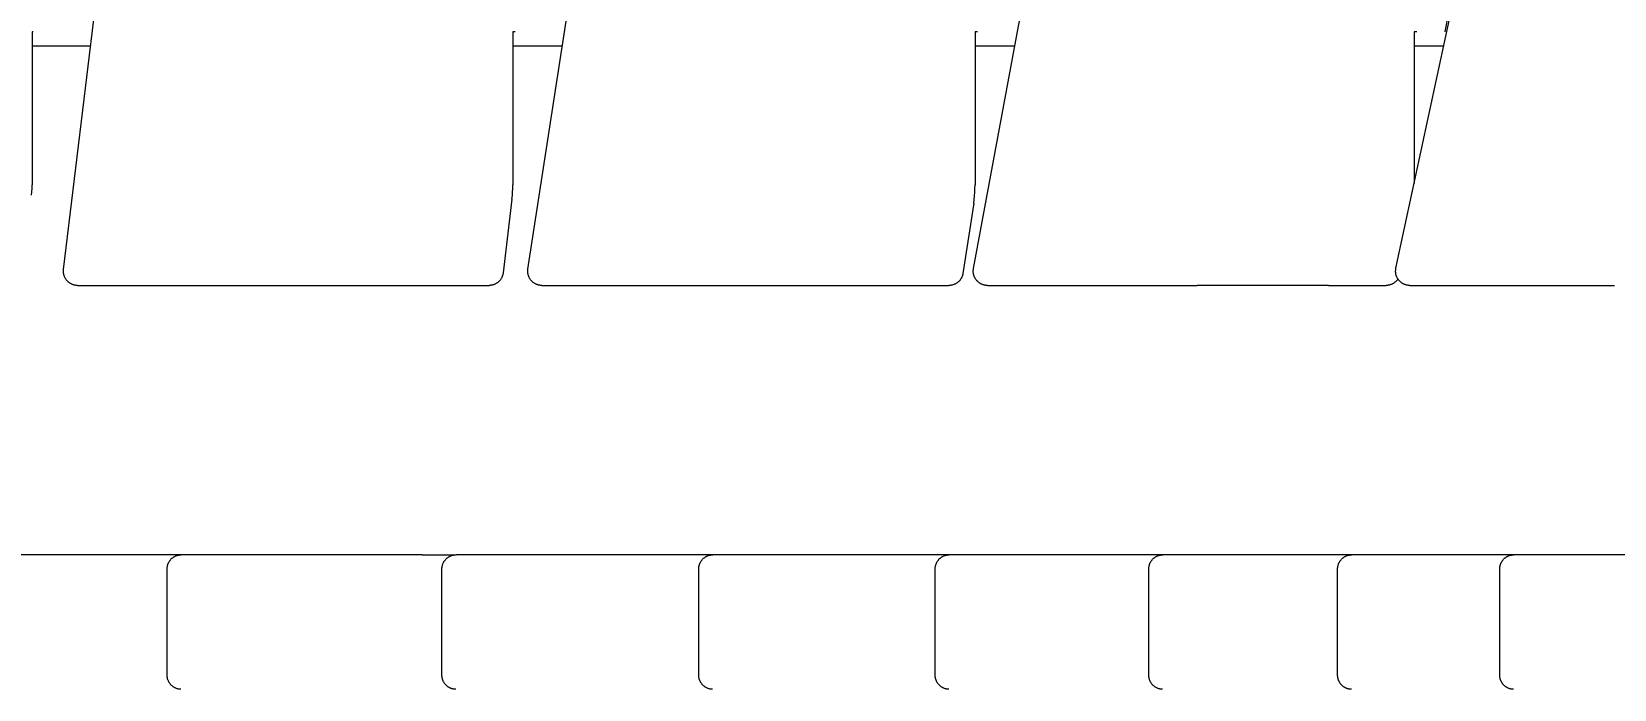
# Model space of a CAD drawing. Header units: millimetres. Extents: x -507 to 4570, y -12 to 3479.
# Drawn here: x 3191.6 to 3638.8, y 2981.8 to 3167.6 of the extents above; entities that cross this region are included whole.
import ezdxf

# ---------------------------------------------------------------- set-up
doc = ezdxf.new("R2010")
doc.units = ezdxf.units.MM
doc.layers.add('ZANO_R', color=7, linetype='Continuous', lineweight=0)
doc.layers.add('ZANO_W', color=1, linetype='Continuous', lineweight=0)
doc.styles.add('Arial', font='arial.ttf')
doc.styles.get("Standard").update_dxf_attribs({"font": 'ARIALUNI.TTF'})
doc.dimstyles.new('pl i ang', dxfattribs={"dimtxt": 50, "dimasz": 50, "dimexe": 1.25, "dimexo": 0.625, "dimgap": 10, "dimtad": 1, "dimtoh": 1, "dimtxsty": 'Standard', "dimcen": 2.5, "dimclrd": 1, "dimclre": 1, "dimclrt": 1, "dimadec": 0, "dimazin": 0, "dimtfac": 1, "dimtmove": 0, "dimatfit": 3, "dimfxl": 1, "dimarcsym": 1})

# ---------------------------------------------------------------- blocks, each defined once
blk = doc.blocks.new('*D456')
at = {"layer": 'ZANO_W', "color": 1, "lineweight": -2}
for p, q in [((2735.29, 3093.87), (2735.29, 3432.59)), ((4342.38, 3384.28), (4342.38, 3432.59)), ((2775.29, 3422.59), (4302.38, 3422.59))]:
    blk.add_line(p, q, dxfattribs=at)
at = {"layer": 'ZANO_W', "color": 1}
for points in [[(2775.29, 3429.25), (2775.29, 3415.92), (2735.29, 3422.59)], [(4302.38, 3415.92), (4302.38, 3429.25), (4342.38, 3422.59)]]:
    blk.add_solid(points, dxfattribs=at)
at = {"layer": 'ZANO_W', "color": 1, "insert": (3538.83, 3453.01), "char_height": 40, "attachment_point": 5, "style": 'Arial'}
blk.add_mtext('1607', dxfattribs=at)

msp = doc.modelspace()

# ---------------------------------------------------------------- linework, layer by layer
at = {"layer": 'ZANO_R'}
for p, q in [((3200.66, 3100.4), (3233.67, 3374.3)), ((3331.87, 3100.52), (3373.98, 3374.43)), ((3457.77, 3100.65), (3508.57, 3374.55)), ((3577.14, 3100.76), (3636.13, 3374.67)), ((3614.28, 3293.34), (3590.96, 3167.59)), ((3192.06, 3167.59), (3191.77, 3167.59)), ((3191.77, 3167.59), (3191.77, 3124.34)), ((3328.26, 3167.59), (3327.61, 3167.59)), ((3327.61, 3167.59), (3327.61, 3124.34)), ((3458.94, 3167.59), (3458.21, 3167.59)), ((3458.21, 3167.59), (3458.21, 3124.34)), ((3583.03, 3167.59), (3582.31, 3167.59)), ((3582.31, 3167.59), (3582.31, 3124.78)), ((3191.77, 3163.59), (3208.28, 3163.59)), ((3327.61, 3163.59), (3341.56, 3163.59)), ((3458.21, 3163.59), (3469.44, 3163.59)), ((3582.31, 3163.59), (3590.67, 3163.59)), ((3191.65, 3121.41), (3191.72, 3122.38)), ((3191.72, 3122.38), (3191.76, 3123.36)), ((3191.76, 3123.36), (3191.77, 3124.34)), ((3327.47, 3121.27), (3327.55, 3122.29)), ((3327.55, 3122.29), (3327.59, 3123.31)), ((3327.59, 3123.31), (3327.61, 3124.34)), ((3458.07, 3121.22), (3458.15, 3122.26)), ((3458.15, 3122.26), (3458.19, 3123.3)), ((3458.19, 3123.3), (3458.21, 3124.34)), ((3327.37, 3120.25), (3324.86, 3099.44)), ((3327.37, 3120.25), (3327.47, 3121.27)), ((3457.83, 3119.14), (3454.78, 3099.31)), ((3457.83, 3119.14), (3457.97, 3120.18)), ((3457.97, 3120.18), (3458.07, 3121.22)), ((3200.64, 3100.12), (3200.65, 3100.26)), ((3200.64, 3099.98), (3200.64, 3100.12)), ((3200.64, 3099.84), (3200.64, 3099.98)), ((3200.64, 3099.71), (3200.64, 3099.84)), ((3200.65, 3099.57), (3200.64, 3099.71)), ((3200.65, 3100.26), (3200.66, 3100.4)), ((3200.66, 3099.43), (3200.65, 3099.57)), ((3200.68, 3099.3), (3200.66, 3099.43)), ((3200.71, 3099.16), (3200.68, 3099.3)), ((3200.74, 3099.02), (3200.71, 3099.16)), ((3324.82, 3099.17), (3324.79, 3099.03)), ((3324.84, 3099.3), (3324.82, 3099.17)), ((3324.86, 3099.44), (3324.84, 3099.3)), ((3331.82, 3099.98), (3331.83, 3100.11)), ((3331.82, 3099.84), (3331.82, 3099.98)), ((3331.83, 3099.7), (3331.82, 3099.84)), ((3331.83, 3100.11), (3331.84, 3100.25)), ((3331.84, 3099.56), (3331.83, 3099.7)), ((3331.84, 3100.25), (3331.85, 3100.39)), ((3331.85, 3099.43), (3331.84, 3099.56)), ((3331.85, 3100.39), (3331.87, 3100.52)), ((3331.87, 3099.29), (3331.85, 3099.43)), ((3331.9, 3099.15), (3331.87, 3099.29)), ((3331.93, 3099.02), (3331.9, 3099.15)), ((3454.76, 3099.17), (3454.73, 3099.04)), ((3454.78, 3099.31), (3454.76, 3099.17)), ((3457.7, 3099.96), (3457.71, 3100.1)), ((3457.7, 3099.83), (3457.7, 3099.96)), ((3457.71, 3099.69), (3457.7, 3099.83)), ((3457.71, 3100.24), (3457.73, 3100.37)), ((3457.71, 3100.1), (3457.71, 3100.24)), ((3457.72, 3099.55), (3457.71, 3099.69)), ((3457.73, 3099.41), (3457.72, 3099.55)), ((3457.73, 3100.37), (3457.75, 3100.51)), ((3457.75, 3099.28), (3457.73, 3099.41)), ((3457.75, 3100.51), (3457.77, 3100.65)), ((3457.78, 3099.14), (3457.75, 3099.28)), ((3457.81, 3099.01), (3457.78, 3099.14)), ((3577.05, 3100.08), (3577.06, 3100.22)), ((3577.05, 3099.94), (3577.05, 3100.08)), ((3577.05, 3099.81), (3577.05, 3099.94)), ((3577.05, 3099.67), (3577.05, 3099.81)), ((3577.06, 3099.53), (3577.05, 3099.67)), ((3577.06, 3100.22), (3577.07, 3100.35)), ((3577.08, 3099.4), (3577.06, 3099.53)), ((3577.07, 3100.35), (3577.09, 3100.49)), ((3577.1, 3099.26), (3577.08, 3099.4)), ((3577.09, 3100.49), (3577.11, 3100.62)), ((3577.13, 3099.13), (3577.1, 3099.26)), ((3577.11, 3100.62), (3577.14, 3100.76)), ((3577.15, 3098.99), (3577.13, 3099.13)), ((3200.77, 3098.89), (3200.74, 3099.02)), ((3200.81, 3098.76), (3200.77, 3098.89)), ((3200.85, 3098.63), (3200.81, 3098.76)), ((3200.9, 3098.5), (3200.85, 3098.63)), ((3200.95, 3098.37), (3200.9, 3098.5)), ((3201, 3098.24), (3200.95, 3098.37)), ((3201.06, 3098.12), (3201, 3098.24)), ((3201.13, 3098), (3201.06, 3098.12)), ((3201.2, 3097.88), (3201.13, 3098)), ((3201.27, 3097.76), (3201.2, 3097.88)), ((3201.34, 3097.64), (3201.27, 3097.76)), ((3201.42, 3097.53), (3201.34, 3097.64)), ((3201.51, 3097.42), (3201.42, 3097.53)), ((3201.6, 3097.32), (3201.51, 3097.42)), ((3201.69, 3097.21), (3201.6, 3097.32)), ((3201.78, 3097.11), (3201.69, 3097.21)), ((3201.88, 3097.02), (3201.78, 3097.11)), ((3201.98, 3096.92), (3201.88, 3097.02)), ((3202.09, 3096.83), (3201.98, 3096.92)), ((3202.2, 3096.75), (3202.09, 3096.83)), ((3202.31, 3096.66), (3202.2, 3096.75)), ((3202.42, 3096.59), (3202.31, 3096.66)), ((3202.54, 3096.51), (3202.42, 3096.59)), ((3202.66, 3096.44), (3202.54, 3096.51)), ((3202.78, 3096.37), (3202.66, 3096.44)), ((3202.9, 3096.31), (3202.78, 3096.37)), ((3203.03, 3096.26), (3202.9, 3096.31)), ((3203.15, 3096.2), (3203.03, 3096.26)), ((3203.28, 3096.15), (3203.15, 3096.2)), ((3203.41, 3096.11), (3203.28, 3096.15)), ((3203.54, 3096.07), (3203.41, 3096.11)), ((3203.68, 3096.03), (3203.54, 3096.07)), ((3203.81, 3096), (3203.68, 3096.03)), ((3203.95, 3095.98), (3203.81, 3096)), ((3204.08, 3095.96), (3203.95, 3095.98)), ((3204.22, 3095.94), (3204.08, 3095.96)), ((3204.36, 3095.93), (3204.22, 3095.94)), ((3204.5, 3095.92), (3204.36, 3095.93)), ((3204.64, 3095.92), (3204.5, 3095.92)), ((3204.64, 3095.92), (3310.32, 3095.92)), ((3310.32, 3095.92), (3320.89, 3095.92)), ((3321.03, 3095.92), (3320.89, 3095.92)), ((3321.16, 3095.93), (3321.03, 3095.92)), ((3321.3, 3095.94), (3321.16, 3095.93)), ((3321.44, 3095.96), (3321.3, 3095.94)), ((3321.58, 3095.98), (3321.44, 3095.96)), ((3321.71, 3096), (3321.58, 3095.98)), ((3321.85, 3096.03), (3321.71, 3096)), ((3321.98, 3096.07), (3321.85, 3096.03)), ((3322.11, 3096.11), (3321.98, 3096.07)), ((3322.24, 3096.15), (3322.11, 3096.11)), ((3322.37, 3096.2), (3322.24, 3096.15)), ((3322.5, 3096.26), (3322.37, 3096.2)), ((3322.63, 3096.31), (3322.5, 3096.26)), ((3322.75, 3096.38), (3322.63, 3096.31)), ((3322.87, 3096.44), (3322.75, 3096.38)), ((3322.99, 3096.51), (3322.87, 3096.44)), ((3323.1, 3096.59), (3322.99, 3096.51)), ((3323.22, 3096.67), (3323.1, 3096.59)), ((3323.33, 3096.75), (3323.22, 3096.67)), ((3323.44, 3096.83), (3323.33, 3096.75)), ((3323.54, 3096.92), (3323.44, 3096.83)), ((3323.64, 3097.02), (3323.54, 3096.92)), ((3323.74, 3097.11), (3323.64, 3097.02)), ((3323.84, 3097.21), (3323.74, 3097.11)), ((3323.93, 3097.32), (3323.84, 3097.21)), ((3324.02, 3097.42), (3323.93, 3097.32)), ((3324.1, 3097.53), (3324.02, 3097.42)), ((3324.18, 3097.65), (3324.1, 3097.53)), ((3324.26, 3097.76), (3324.18, 3097.65)), ((3324.33, 3097.88), (3324.26, 3097.76)), ((3324.4, 3098), (3324.33, 3097.88)), ((3324.46, 3098.12), (3324.4, 3098)), ((3324.52, 3098.25), (3324.46, 3098.12)), ((3324.58, 3098.37), (3324.52, 3098.25)), ((3324.63, 3098.5), (3324.58, 3098.37)), ((3324.68, 3098.63), (3324.63, 3098.5)), ((3324.72, 3098.76), (3324.68, 3098.63)), ((3324.76, 3098.9), (3324.72, 3098.76)), ((3324.79, 3099.03), (3324.76, 3098.9)), ((3331.96, 3098.88), (3331.93, 3099.02)), ((3332, 3098.75), (3331.96, 3098.88)), ((3332.04, 3098.62), (3332, 3098.75)), ((3332.09, 3098.49), (3332.04, 3098.62)), ((3332.14, 3098.36), (3332.09, 3098.49)), ((3332.19, 3098.24), (3332.14, 3098.36)), ((3332.25, 3098.11), (3332.19, 3098.24)), ((3332.32, 3097.99), (3332.25, 3098.11)), ((3332.39, 3097.87), (3332.32, 3097.99)), ((3332.46, 3097.75), (3332.39, 3097.87)), ((3332.54, 3097.64), (3332.46, 3097.75)), ((3332.62, 3097.53), (3332.54, 3097.64)), ((3332.7, 3097.42), (3332.62, 3097.53)), ((3332.79, 3097.31), (3332.7, 3097.42)), ((3332.88, 3097.21), (3332.79, 3097.31)), ((3332.97, 3097.11), (3332.88, 3097.21)), ((3333.07, 3097.01), (3332.97, 3097.11)), ((3333.17, 3096.92), (3333.07, 3097.01)), ((3333.28, 3096.83), (3333.17, 3096.92)), ((3333.39, 3096.74), (3333.28, 3096.83)), ((3333.5, 3096.66), (3333.39, 3096.74)), ((3333.61, 3096.58), (3333.5, 3096.66)), ((3333.73, 3096.51), (3333.61, 3096.58)), ((3333.85, 3096.44), (3333.73, 3096.51)), ((3333.97, 3096.37), (3333.85, 3096.44)), ((3334.09, 3096.31), (3333.97, 3096.37)), ((3334.22, 3096.25), (3334.09, 3096.31)), ((3334.34, 3096.2), (3334.22, 3096.25)), ((3334.47, 3096.15), (3334.34, 3096.2)), ((3334.6, 3096.11), (3334.47, 3096.15)), ((3334.73, 3096.07), (3334.6, 3096.11)), ((3334.87, 3096.03), (3334.73, 3096.07)), ((3335, 3096), (3334.87, 3096.03)), ((3335.14, 3095.98), (3335, 3096)), ((3335.27, 3095.96), (3335.14, 3095.98)), ((3335.41, 3095.94), (3335.27, 3095.96)), ((3335.55, 3095.93), (3335.41, 3095.94)), ((3335.69, 3095.92), (3335.55, 3095.93)), ((3335.82, 3095.92), (3335.69, 3095.92)), ((3335.82, 3095.92), (3437.34, 3095.92)), ((3437.34, 3095.92), (3450.83, 3095.92)), ((3450.97, 3095.92), (3450.83, 3095.92)), ((3451.1, 3095.93), (3450.97, 3095.92)), ((3451.24, 3095.94), (3451.1, 3095.93)), ((3451.38, 3095.96), (3451.24, 3095.94)), ((3451.52, 3095.98), (3451.38, 3095.96)), ((3451.65, 3096), (3451.52, 3095.98)), ((3451.79, 3096.03), (3451.65, 3096)), ((3451.92, 3096.07), (3451.79, 3096.03)), ((3452.05, 3096.11), (3451.92, 3096.07)), ((3452.18, 3096.15), (3452.05, 3096.11)), ((3452.31, 3096.2), (3452.18, 3096.15)), ((3452.44, 3096.26), (3452.31, 3096.2)), ((3452.57, 3096.31), (3452.44, 3096.26)), ((3452.69, 3096.38), (3452.57, 3096.31)), ((3452.81, 3096.44), (3452.69, 3096.38)), ((3452.93, 3096.51), (3452.81, 3096.44)), ((3453.05, 3096.59), (3452.93, 3096.51)), ((3453.16, 3096.67), (3453.05, 3096.59)), ((3453.27, 3096.75), (3453.16, 3096.67)), ((3453.38, 3096.84), (3453.27, 3096.75)), ((3453.48, 3096.93), (3453.38, 3096.84)), ((3453.59, 3097.02), (3453.48, 3096.93)), ((3453.68, 3097.12), (3453.59, 3097.02)), ((3453.78, 3097.22), (3453.68, 3097.12)), ((3453.87, 3097.32), (3453.78, 3097.22)), ((3453.96, 3097.43), (3453.87, 3097.32)), ((3454.04, 3097.54), (3453.96, 3097.43)), ((3454.12, 3097.65), (3454.04, 3097.54)), ((3454.2, 3097.77), (3454.12, 3097.65)), ((3454.27, 3097.88), (3454.2, 3097.77)), ((3454.34, 3098), (3454.27, 3097.88)), ((3454.4, 3098.13), (3454.34, 3098)), ((3454.46, 3098.25), (3454.4, 3098.13)), ((3454.52, 3098.38), (3454.46, 3098.25)), ((3454.57, 3098.51), (3454.52, 3098.38)), ((3454.62, 3098.64), (3454.57, 3098.51)), ((3454.66, 3098.77), (3454.62, 3098.64)), ((3454.7, 3098.9), (3454.66, 3098.77)), ((3454.73, 3099.04), (3454.7, 3098.9)), ((3457.84, 3098.87), (3457.81, 3099.01)), ((3457.88, 3098.74), (3457.84, 3098.87)), ((3457.92, 3098.61), (3457.88, 3098.74)), ((3457.97, 3098.48), (3457.92, 3098.61)), ((3458.02, 3098.35), (3457.97, 3098.48)), ((3458.08, 3098.23), (3458.02, 3098.35)), ((3458.14, 3098.11), (3458.08, 3098.23)), ((3458.2, 3097.98), (3458.14, 3098.11)), ((3458.27, 3097.86), (3458.2, 3097.98)), ((3458.34, 3097.75), (3458.27, 3097.86)), ((3458.42, 3097.63), (3458.34, 3097.75)), ((3458.5, 3097.52), (3458.42, 3097.63)), ((3458.58, 3097.41), (3458.5, 3097.52)), ((3458.67, 3097.31), (3458.58, 3097.41)), ((3458.76, 3097.2), (3458.67, 3097.31)), ((3458.86, 3097.1), (3458.76, 3097.2)), ((3458.96, 3097.01), (3458.86, 3097.1)), ((3459.06, 3096.92), (3458.96, 3097.01)), ((3459.16, 3096.83), (3459.06, 3096.92)), ((3459.27, 3096.74), (3459.16, 3096.83)), ((3459.38, 3096.66), (3459.27, 3096.74)), ((3459.49, 3096.58), (3459.38, 3096.66)), ((3459.61, 3096.51), (3459.49, 3096.58)), ((3459.73, 3096.44), (3459.61, 3096.51)), ((3459.85, 3096.37), (3459.73, 3096.44)), ((3459.97, 3096.31), (3459.85, 3096.37)), ((3460.1, 3096.25), (3459.97, 3096.31)), ((3460.22, 3096.2), (3460.1, 3096.25)), ((3460.35, 3096.15), (3460.22, 3096.2)), ((3460.48, 3096.11), (3460.35, 3096.15)), ((3460.61, 3096.07), (3460.48, 3096.11)), ((3460.75, 3096.03), (3460.61, 3096.07)), ((3460.88, 3096), (3460.75, 3096.03)), ((3461.02, 3095.98), (3460.88, 3096)), ((3461.15, 3095.95), (3461.02, 3095.98)), ((3461.29, 3095.94), (3461.15, 3095.95)), ((3461.43, 3095.93), (3461.29, 3095.94)), ((3461.56, 3095.92), (3461.43, 3095.93)), ((3461.7, 3095.92), (3461.56, 3095.92)), ((3461.7, 3095.92), (3520.99, 3095.92)), ((3558.07, 3095.92), (3520.99, 3095.92)), ((3558.07, 3095.92), (3574.34, 3095.92)), ((3574.48, 3095.92), (3574.34, 3095.92)), ((3574.61, 3095.93), (3574.48, 3095.92)), ((3574.75, 3095.94), (3574.61, 3095.93)), ((3574.89, 3095.95), (3574.75, 3095.94)), ((3575.02, 3095.98), (3574.89, 3095.95)), ((3575.16, 3096), (3575.02, 3095.98)), ((3575.29, 3096.03), (3575.16, 3096)), ((3575.42, 3096.07), (3575.29, 3096.03)), ((3575.55, 3096.11), (3575.42, 3096.07)), ((3575.68, 3096.15), (3575.55, 3096.11)), ((3575.81, 3096.2), (3575.68, 3096.15)), ((3575.94, 3096.25), (3575.81, 3096.2)), ((3576.06, 3096.31), (3575.94, 3096.25)), ((3576.19, 3096.37), (3576.06, 3096.31)), ((3576.31, 3096.43), (3576.19, 3096.37)), ((3576.42, 3096.5), (3576.31, 3096.43)), ((3576.54, 3096.58), (3576.42, 3096.5)), ((3576.65, 3096.65), (3576.54, 3096.58)), ((3576.76, 3096.74), (3576.65, 3096.65)), ((3576.87, 3096.82), (3576.76, 3096.74)), ((3576.98, 3096.91), (3576.87, 3096.82)), ((3577.08, 3097), (3576.98, 3096.91)), ((3577.18, 3097.1), (3577.08, 3097)), ((3577.19, 3098.86), (3577.15, 3098.99)), ((3577.27, 3097.2), (3577.18, 3097.1)), ((3577.23, 3098.73), (3577.19, 3098.86)), ((3577.27, 3098.6), (3577.23, 3098.73)), ((3577.32, 3098.47), (3577.27, 3098.6)), ((3577.36, 3097.3), (3577.27, 3097.2)), ((3577.37, 3098.34), (3577.32, 3098.47)), ((3577.45, 3097.4), (3577.36, 3097.3)), ((3577.43, 3098.22), (3577.37, 3098.34)), ((3577.49, 3098.09), (3577.43, 3098.22)), ((3577.54, 3097.51), (3577.45, 3097.4)), ((3577.55, 3097.97), (3577.49, 3098.09)), ((3577.62, 3097.62), (3577.54, 3097.51)), ((3577.62, 3097.85), (3577.55, 3097.97)), ((3577.69, 3097.74), (3577.62, 3097.85)), ((3577.69, 3097.74), (3577.62, 3097.62)), ((3577.77, 3097.62), (3577.69, 3097.74)), ((3577.85, 3097.51), (3577.77, 3097.62)), ((3577.93, 3097.4), (3577.85, 3097.51)), ((3578.02, 3097.3), (3577.93, 3097.4)), ((3578.11, 3097.2), (3578.02, 3097.3)), ((3578.21, 3097.1), (3578.11, 3097.2)), ((3578.31, 3097), (3578.21, 3097.1)), ((3578.41, 3096.91), (3578.31, 3097)), ((3578.51, 3096.82), (3578.41, 3096.91)), ((3578.62, 3096.74), (3578.51, 3096.82)), ((3578.73, 3096.65), (3578.62, 3096.74)), ((3578.84, 3096.58), (3578.73, 3096.65)), ((3578.96, 3096.5), (3578.84, 3096.58)), ((3579.08, 3096.43), (3578.96, 3096.5)), ((3579.2, 3096.37), (3579.08, 3096.43)), ((3579.32, 3096.31), (3579.2, 3096.37)), ((3579.45, 3096.25), (3579.32, 3096.31)), ((3579.57, 3096.2), (3579.45, 3096.25)), ((3579.7, 3096.15), (3579.57, 3096.2)), ((3579.83, 3096.11), (3579.7, 3096.15)), ((3579.96, 3096.07), (3579.83, 3096.11)), ((3580.1, 3096.03), (3579.96, 3096.07)), ((3580.23, 3096), (3580.1, 3096.03)), ((3580.36, 3095.98), (3580.23, 3096)), ((3580.5, 3095.95), (3580.36, 3095.98)), ((3580.64, 3095.94), (3580.5, 3095.95)), ((3580.77, 3095.93), (3580.64, 3095.94)), ((3580.91, 3095.92), (3580.77, 3095.93)), ((3581.05, 3095.92), (3580.91, 3095.92)), ((3581.05, 3095.92), (3638.85, 3095.92)), ((3219.29, 3019.82), (3151.97, 3019.82)), ((3233.83, 3019.82), (3219.29, 3019.82)), ((3231.01, 3018.56), (3231.1, 3018.65)), ((3231.1, 3018.65), (3231.2, 3018.75)), ((3231.2, 3018.75), (3231.3, 3018.84)), ((3231.3, 3018.84), (3231.41, 3018.93)), ((3231.41, 3018.93), (3231.52, 3019.01)), ((3231.52, 3019.01), (3231.63, 3019.09)), ((3231.63, 3019.09), (3231.74, 3019.17)), ((3231.74, 3019.17), (3231.85, 3019.24)), ((3231.85, 3019.24), (3231.97, 3019.31)), ((3231.97, 3019.31), (3232.09, 3019.38)), ((3232.09, 3019.38), (3232.22, 3019.44)), ((3232.22, 3019.44), (3232.34, 3019.49)), ((3232.34, 3019.49), (3232.47, 3019.55)), ((3232.47, 3019.55), (3232.59, 3019.59)), ((3232.59, 3019.59), (3232.72, 3019.64)), ((3232.72, 3019.64), (3232.85, 3019.68)), ((3232.85, 3019.68), (3232.99, 3019.71)), ((3232.99, 3019.71), (3233.12, 3019.74)), ((3233.12, 3019.74), (3233.25, 3019.77)), ((3233.25, 3019.77), (3233.39, 3019.79)), ((3233.39, 3019.79), (3233.52, 3019.8)), ((3233.52, 3019.8), (3233.66, 3019.82)), ((3233.66, 3019.82), (3233.8, 3019.82)), ((3233.8, 3019.82), (3233.93, 3019.82)), ((3297.82, 3019.82), (3233.93, 3019.82)), ((3301.95, 3019.82), (3297.82, 3019.82)), ((3301.95, 3019.82), (3311.46, 3019.82)), ((3308.66, 3018.56), (3308.75, 3018.65)), ((3308.75, 3018.65), (3308.85, 3018.75)), ((3308.85, 3018.75), (3308.95, 3018.84)), ((3308.95, 3018.84), (3309.06, 3018.93)), ((3309.06, 3018.93), (3309.16, 3019.01)), ((3309.16, 3019.01), (3309.27, 3019.09)), ((3309.27, 3019.09), (3309.39, 3019.17)), ((3309.39, 3019.17), (3309.5, 3019.24)), ((3309.5, 3019.24), (3309.62, 3019.31)), ((3309.62, 3019.31), (3309.74, 3019.38)), ((3309.74, 3019.38), (3309.86, 3019.44)), ((3309.86, 3019.44), (3309.99, 3019.49)), ((3309.99, 3019.49), (3310.11, 3019.55)), ((3310.11, 3019.55), (3310.24, 3019.59)), ((3310.24, 3019.59), (3310.37, 3019.64)), ((3310.37, 3019.64), (3310.5, 3019.68)), ((3310.5, 3019.68), (3310.63, 3019.71)), ((3310.63, 3019.71), (3310.77, 3019.74)), ((3310.77, 3019.74), (3310.9, 3019.77)), ((3310.9, 3019.77), (3311.04, 3019.79)), ((3311.04, 3019.79), (3311.17, 3019.8)), ((3311.17, 3019.8), (3311.31, 3019.82)), ((3311.31, 3019.82), (3311.44, 3019.82)), ((3311.44, 3019.82), (3311.58, 3019.82)), ((3371.42, 3019.82), (3311.58, 3019.82)), ((3384.03, 3019.82), (3371.42, 3019.82)), ((3381.23, 3018.56), (3381.32, 3018.65)), ((3381.32, 3018.65), (3381.42, 3018.75)), ((3381.42, 3018.75), (3381.52, 3018.84)), ((3381.52, 3018.84), (3381.63, 3018.93)), ((3381.63, 3018.93), (3381.74, 3019.01)), ((3381.74, 3019.01), (3381.85, 3019.09)), ((3381.85, 3019.09), (3381.96, 3019.17)), ((3381.96, 3019.17), (3382.07, 3019.24)), ((3382.07, 3019.24), (3382.19, 3019.31)), ((3382.19, 3019.31), (3382.31, 3019.38)), ((3382.31, 3019.38), (3382.43, 3019.44)), ((3382.43, 3019.44), (3382.56, 3019.49)), ((3382.56, 3019.49), (3382.68, 3019.55)), ((3382.68, 3019.55), (3382.81, 3019.59)), ((3382.81, 3019.59), (3382.94, 3019.64)), ((3382.94, 3019.64), (3383.07, 3019.68)), ((3383.07, 3019.68), (3383.21, 3019.71)), ((3383.21, 3019.71), (3383.34, 3019.74)), ((3383.34, 3019.74), (3383.47, 3019.77)), ((3383.47, 3019.77), (3383.61, 3019.79)), ((3383.61, 3019.79), (3383.74, 3019.8)), ((3383.74, 3019.8), (3383.88, 3019.82)), ((3383.88, 3019.82), (3384.02, 3019.82)), ((3384.02, 3019.82), (3384.15, 3019.82)), ((3439.36, 3019.82), (3384.15, 3019.82)), ((3450.82, 3019.82), (3439.36, 3019.82)), ((3448.02, 3018.56), (3448.12, 3018.65)), ((3448.12, 3018.65), (3448.21, 3018.75)), ((3448.21, 3018.75), (3448.32, 3018.84)), ((3448.32, 3018.84), (3448.42, 3018.93)), ((3448.42, 3018.93), (3448.53, 3019.01)), ((3448.53, 3019.01), (3448.64, 3019.09)), ((3448.64, 3019.09), (3448.75, 3019.17)), ((3448.75, 3019.17), (3448.87, 3019.24)), ((3448.87, 3019.24), (3448.98, 3019.31)), ((3448.98, 3019.31), (3449.1, 3019.38)), ((3449.1, 3019.38), (3449.23, 3019.44)), ((3449.23, 3019.44), (3449.35, 3019.49)), ((3449.35, 3019.49), (3449.48, 3019.55)), ((3449.48, 3019.55), (3449.6, 3019.59)), ((3449.6, 3019.59), (3449.73, 3019.64)), ((3449.73, 3019.64), (3449.87, 3019.68)), ((3449.87, 3019.68), (3450, 3019.71)), ((3450, 3019.71), (3450.13, 3019.74)), ((3450.13, 3019.74), (3450.26, 3019.77)), ((3450.26, 3019.77), (3450.4, 3019.79)), ((3450.4, 3019.79), (3450.54, 3019.8)), ((3450.54, 3019.8), (3450.67, 3019.82)), ((3450.67, 3019.82), (3450.81, 3019.82)), ((3450.81, 3019.82), (3450.94, 3019.82)), ((3500.98, 3019.82), (3450.94, 3019.82)), ((3511.19, 3019.82), (3500.98, 3019.82)), ((3508.38, 3018.56), (3508.48, 3018.65)), ((3508.48, 3018.65), (3508.58, 3018.75)), ((3508.58, 3018.75), (3508.68, 3018.84)), ((3508.68, 3018.84), (3508.78, 3018.93)), ((3508.78, 3018.93), (3508.89, 3019.01)), ((3508.89, 3019.01), (3509, 3019.09)), ((3509, 3019.09), (3509.11, 3019.17)), ((3509.11, 3019.17), (3509.23, 3019.24)), ((3509.23, 3019.24), (3509.35, 3019.31)), ((3509.35, 3019.31), (3509.47, 3019.38)), ((3509.47, 3019.38), (3509.59, 3019.44)), ((3509.59, 3019.44), (3509.71, 3019.49)), ((3509.71, 3019.49), (3509.84, 3019.55)), ((3509.84, 3019.55), (3509.97, 3019.59)), ((3509.97, 3019.59), (3510.1, 3019.64)), ((3510.1, 3019.64), (3510.23, 3019.68)), ((3510.23, 3019.68), (3510.36, 3019.71)), ((3510.36, 3019.71), (3510.49, 3019.74)), ((3510.49, 3019.74), (3510.63, 3019.77)), ((3510.63, 3019.77), (3510.76, 3019.79)), ((3510.76, 3019.79), (3510.9, 3019.8)), ((3510.9, 3019.8), (3511.03, 3019.82)), ((3511.03, 3019.82), (3511.17, 3019.82)), ((3511.17, 3019.82), (3511.31, 3019.82)), ((3555.68, 3019.82), (3511.31, 3019.82)), ((3564.55, 3019.82), (3555.68, 3019.82)), ((3561.73, 3018.56), (3561.83, 3018.65)), ((3561.83, 3018.65), (3561.93, 3018.75)), ((3561.93, 3018.75), (3562.03, 3018.84)), ((3562.03, 3018.84), (3562.13, 3018.93)), ((3562.13, 3018.93), (3562.24, 3019.01)), ((3562.24, 3019.01), (3562.35, 3019.09)), ((3562.35, 3019.09), (3562.46, 3019.17)), ((3562.46, 3019.17), (3562.58, 3019.24)), ((3562.58, 3019.24), (3562.7, 3019.31)), ((3562.7, 3019.31), (3562.82, 3019.38)), ((3562.82, 3019.38), (3562.94, 3019.44)), ((3562.94, 3019.44), (3563.06, 3019.49)), ((3563.06, 3019.49), (3563.19, 3019.55)), ((3563.19, 3019.55), (3563.32, 3019.59)), ((3563.32, 3019.59), (3563.45, 3019.64)), ((3563.45, 3019.64), (3563.58, 3019.68)), ((3563.58, 3019.68), (3563.71, 3019.71)), ((3563.71, 3019.71), (3563.84, 3019.74)), ((3563.84, 3019.74), (3563.98, 3019.77)), ((3563.98, 3019.77), (3564.11, 3019.79)), ((3564.11, 3019.79), (3564.25, 3019.8)), ((3564.25, 3019.8), (3564.38, 3019.82)), ((3564.38, 3019.82), (3564.52, 3019.82)), ((3564.52, 3019.82), (3564.66, 3019.82)), ((3602.94, 3019.82), (3564.66, 3019.82)), ((3610.37, 3019.82), (3602.94, 3019.82)), ((3607.55, 3018.56), (3607.64, 3018.65)), ((3607.64, 3018.65), (3607.74, 3018.75)), ((3607.74, 3018.75), (3607.84, 3018.84)), ((3607.84, 3018.84), (3607.95, 3018.93)), ((3607.95, 3018.93), (3608.05, 3019.01)), ((3608.05, 3019.01), (3608.16, 3019.09)), ((3608.16, 3019.09), (3608.28, 3019.17)), ((3608.28, 3019.17), (3608.39, 3019.24)), ((3608.39, 3019.24), (3608.51, 3019.31)), ((3608.51, 3019.31), (3608.63, 3019.38)), ((3608.63, 3019.38), (3608.75, 3019.44)), ((3608.75, 3019.44), (3608.88, 3019.49)), ((3608.88, 3019.49), (3609, 3019.55)), ((3609, 3019.55), (3609.13, 3019.59)), ((3609.13, 3019.59), (3609.26, 3019.64)), ((3609.26, 3019.64), (3609.39, 3019.68)), ((3609.39, 3019.68), (3609.52, 3019.71)), ((3609.52, 3019.71), (3609.66, 3019.74)), ((3609.66, 3019.74), (3609.79, 3019.77)), ((3609.79, 3019.77), (3609.93, 3019.79)), ((3609.93, 3019.79), (3610.06, 3019.8)), ((3610.06, 3019.8), (3610.2, 3019.82)), ((3610.2, 3019.82), (3610.33, 3019.82)), ((3610.33, 3019.82), (3610.47, 3019.82)), ((3642.3, 3019.82), (3610.47, 3019.82)), ((3229.93, 3015.82), (3229.94, 3015.96)), ((3229.93, 2985.82), (3229.93, 3015.82)), ((3229.94, 3016.1), (3229.95, 3016.23)), ((3229.94, 3015.96), (3229.94, 3016.1)), ((3229.95, 3016.23), (3229.97, 3016.37)), ((3229.97, 3016.37), (3229.99, 3016.5)), ((3229.99, 3016.5), (3230.02, 3016.64)), ((3230.02, 3016.64), (3230.05, 3016.77)), ((3230.05, 3016.77), (3230.08, 3016.9)), ((3230.08, 3016.9), (3230.12, 3017.03)), ((3230.12, 3017.03), (3230.16, 3017.16)), ((3230.16, 3017.16), (3230.21, 3017.29)), ((3230.21, 3017.29), (3230.26, 3017.42)), ((3230.26, 3017.42), (3230.32, 3017.54)), ((3230.32, 3017.54), (3230.38, 3017.67)), ((3230.38, 3017.67), (3230.45, 3017.79)), ((3230.45, 3017.79), (3230.52, 3017.9)), ((3230.52, 3017.9), (3230.59, 3018.02)), ((3230.59, 3018.02), (3230.67, 3018.13)), ((3230.67, 3018.13), (3230.75, 3018.24)), ((3230.75, 3018.24), (3230.83, 3018.35)), ((3230.83, 3018.35), (3230.92, 3018.45)), ((3230.92, 3018.45), (3231.01, 3018.56)), ((3307.58, 3015.96), (3307.59, 3016.1)), ((3307.58, 3015.82), (3307.58, 3015.96)), ((3307.58, 2985.82), (3307.58, 3015.82)), ((3307.59, 3016.1), (3307.6, 3016.23)), ((3307.6, 3016.23), (3307.62, 3016.37)), ((3307.62, 3016.37), (3307.64, 3016.5)), ((3307.64, 3016.5), (3307.66, 3016.64)), ((3307.66, 3016.64), (3307.69, 3016.77)), ((3307.69, 3016.77), (3307.73, 3016.9)), ((3307.73, 3016.9), (3307.77, 3017.03)), ((3307.77, 3017.03), (3307.81, 3017.16)), ((3307.81, 3017.16), (3307.86, 3017.29)), ((3307.86, 3017.29), (3307.91, 3017.42)), ((3307.91, 3017.42), (3307.97, 3017.54)), ((3307.97, 3017.54), (3308.03, 3017.67)), ((3308.03, 3017.67), (3308.09, 3017.79)), ((3308.09, 3017.79), (3308.16, 3017.9)), ((3308.16, 3017.9), (3308.24, 3018.02)), ((3308.24, 3018.02), (3308.31, 3018.13)), ((3308.31, 3018.13), (3308.39, 3018.24)), ((3308.39, 3018.24), (3308.48, 3018.35)), ((3308.48, 3018.35), (3308.57, 3018.45)), ((3308.57, 3018.45), (3308.66, 3018.56)), ((3380.15, 3015.96), (3380.16, 3016.1)), ((3380.15, 3015.82), (3380.15, 3015.96)), ((3380.15, 2985.82), (3380.15, 3015.82)), ((3380.16, 3016.1), (3380.17, 3016.23)), ((3380.17, 3016.23), (3380.19, 3016.37)), ((3380.19, 3016.37), (3380.21, 3016.5)), ((3380.21, 3016.5), (3380.24, 3016.64)), ((3380.24, 3016.64), (3380.27, 3016.77)), ((3380.27, 3016.77), (3380.3, 3016.9)), ((3380.3, 3016.9), (3380.34, 3017.03)), ((3380.34, 3017.03), (3380.38, 3017.16)), ((3380.38, 3017.16), (3380.43, 3017.29)), ((3380.43, 3017.29), (3380.48, 3017.42)), ((3380.48, 3017.42), (3380.54, 3017.54)), ((3380.54, 3017.54), (3380.6, 3017.67)), ((3380.6, 3017.67), (3380.67, 3017.79)), ((3380.67, 3017.79), (3380.73, 3017.9)), ((3380.73, 3017.9), (3380.81, 3018.02)), ((3380.81, 3018.02), (3380.88, 3018.13)), ((3380.88, 3018.13), (3380.96, 3018.24)), ((3380.96, 3018.24), (3381.05, 3018.35)), ((3381.05, 3018.35), (3381.14, 3018.45)), ((3381.14, 3018.45), (3381.23, 3018.56)), ((3446.94, 3015.82), (3446.95, 3015.96)), ((3446.94, 2985.82), (3446.94, 3015.82)), ((3446.95, 3016.1), (3446.97, 3016.23)), ((3446.95, 3015.96), (3446.95, 3016.1)), ((3446.97, 3016.23), (3446.98, 3016.37)), ((3446.98, 3016.37), (3447, 3016.5)), ((3447, 3016.5), (3447.03, 3016.64)), ((3447.03, 3016.64), (3447.06, 3016.77)), ((3447.06, 3016.77), (3447.09, 3016.9)), ((3447.09, 3016.9), (3447.13, 3017.03)), ((3447.13, 3017.03), (3447.18, 3017.16)), ((3447.18, 3017.16), (3447.22, 3017.29)), ((3447.22, 3017.29), (3447.28, 3017.42)), ((3447.28, 3017.42), (3447.33, 3017.54)), ((3447.33, 3017.54), (3447.39, 3017.67)), ((3447.39, 3017.67), (3447.46, 3017.79)), ((3447.46, 3017.79), (3447.53, 3017.9)), ((3447.53, 3017.9), (3447.6, 3018.02)), ((3447.6, 3018.02), (3447.68, 3018.13)), ((3447.68, 3018.13), (3447.76, 3018.24)), ((3447.76, 3018.24), (3447.84, 3018.35)), ((3447.84, 3018.35), (3447.93, 3018.45)), ((3447.93, 3018.45), (3448.02, 3018.56)), ((3507.31, 3015.96), (3507.32, 3016.1)), ((3507.31, 3015.82), (3507.31, 3015.96)), ((3507.31, 2985.82), (3507.31, 3015.82)), ((3507.32, 3016.1), (3507.33, 3016.23)), ((3507.33, 3016.23), (3507.35, 3016.37)), ((3507.35, 3016.37), (3507.37, 3016.5)), ((3507.37, 3016.5), (3507.39, 3016.64)), ((3507.39, 3016.64), (3507.42, 3016.77)), ((3507.42, 3016.77), (3507.46, 3016.9)), ((3507.46, 3016.9), (3507.5, 3017.03)), ((3507.5, 3017.03), (3507.54, 3017.16)), ((3507.54, 3017.16), (3507.59, 3017.29)), ((3507.59, 3017.29), (3507.64, 3017.42)), ((3507.64, 3017.42), (3507.7, 3017.54)), ((3507.7, 3017.54), (3507.76, 3017.67)), ((3507.76, 3017.67), (3507.82, 3017.79)), ((3507.82, 3017.79), (3507.89, 3017.9)), ((3507.89, 3017.9), (3507.96, 3018.02)), ((3507.96, 3018.02), (3508.04, 3018.13)), ((3508.04, 3018.13), (3508.12, 3018.24)), ((3508.12, 3018.24), (3508.21, 3018.35)), ((3508.21, 3018.35), (3508.29, 3018.45)), ((3508.29, 3018.45), (3508.38, 3018.56)), ((3560.66, 3015.96), (3560.67, 3016.1)), ((3560.66, 3015.82), (3560.66, 3015.96)), ((3560.66, 2985.82), (3560.66, 3015.82)), ((3560.67, 3016.1), (3560.68, 3016.23)), ((3560.68, 3016.23), (3560.69, 3016.37)), ((3560.69, 3016.37), (3560.71, 3016.5)), ((3560.71, 3016.5), (3560.74, 3016.64)), ((3560.74, 3016.64), (3560.77, 3016.77)), ((3560.77, 3016.77), (3560.8, 3016.9)), ((3560.8, 3016.9), (3560.84, 3017.03)), ((3560.84, 3017.03), (3560.89, 3017.16)), ((3560.89, 3017.16), (3560.93, 3017.29)), ((3560.93, 3017.29), (3560.99, 3017.42)), ((3560.99, 3017.42), (3561.04, 3017.54)), ((3561.04, 3017.54), (3561.1, 3017.67)), ((3561.1, 3017.67), (3561.17, 3017.79)), ((3561.17, 3017.79), (3561.24, 3017.9)), ((3561.24, 3017.9), (3561.31, 3018.02)), ((3561.31, 3018.02), (3561.39, 3018.13)), ((3561.39, 3018.13), (3561.47, 3018.24)), ((3561.47, 3018.24), (3561.55, 3018.35)), ((3561.55, 3018.35), (3561.64, 3018.45)), ((3561.64, 3018.45), (3561.73, 3018.56)), ((3606.47, 3015.96), (3606.48, 3016.1)), ((3606.47, 3015.82), (3606.47, 3015.96)), ((3606.47, 2985.82), (3606.47, 3015.82)), ((3606.48, 3016.1), (3606.49, 3016.23)), ((3606.49, 3016.23), (3606.51, 3016.37)), ((3606.51, 3016.37), (3606.53, 3016.5)), ((3606.53, 3016.5), (3606.55, 3016.64)), ((3606.55, 3016.64), (3606.58, 3016.77)), ((3606.58, 3016.77), (3606.62, 3016.9)), ((3606.62, 3016.9), (3606.66, 3017.03)), ((3606.66, 3017.03), (3606.7, 3017.16)), ((3606.7, 3017.16), (3606.75, 3017.29)), ((3606.75, 3017.29), (3606.8, 3017.42)), ((3606.8, 3017.42), (3606.86, 3017.54)), ((3606.86, 3017.54), (3606.92, 3017.67)), ((3606.92, 3017.67), (3606.98, 3017.79)), ((3606.98, 3017.79), (3607.05, 3017.9)), ((3607.05, 3017.9), (3607.13, 3018.02)), ((3607.13, 3018.02), (3607.2, 3018.13)), ((3607.2, 3018.13), (3607.28, 3018.24)), ((3607.28, 3018.24), (3607.37, 3018.35)), ((3607.37, 3018.35), (3607.46, 3018.45)), ((3607.46, 3018.45), (3607.55, 3018.56)), ((3229.94, 2985.69), (3229.93, 2985.82)), ((3229.94, 2985.55), (3229.94, 2985.69)), ((3229.95, 2985.41), (3229.94, 2985.55)), ((3229.97, 2985.28), (3229.95, 2985.41)), ((3229.99, 2985.14), (3229.97, 2985.28)), ((3230.02, 2985.01), (3229.99, 2985.14)), ((3230.05, 2984.88), (3230.02, 2985.01)), ((3230.08, 2984.74), (3230.05, 2984.88)), ((3230.12, 2984.61), (3230.08, 2984.74)), ((3230.17, 2984.48), (3230.12, 2984.61)), ((3230.21, 2984.35), (3230.17, 2984.48)), ((3230.27, 2984.23), (3230.21, 2984.35)), ((3230.32, 2984.1), (3230.27, 2984.23)), ((3230.38, 2983.98), (3230.32, 2984.1)), ((3230.45, 2983.86), (3230.38, 2983.98)), ((3230.52, 2983.74), (3230.45, 2983.86)), ((3230.59, 2983.63), (3230.52, 2983.74)), ((3230.67, 2983.51), (3230.59, 2983.63)), ((3230.75, 2983.4), (3230.67, 2983.51)), ((3230.84, 2983.29), (3230.75, 2983.4)), ((3230.92, 2983.19), (3230.84, 2983.29)), ((3231.02, 2983.09), (3230.92, 2983.19)), ((3231.11, 2982.99), (3231.02, 2983.09)), ((3231.21, 2982.89), (3231.11, 2982.99)), ((3231.31, 2982.8), (3231.21, 2982.89)), ((3307.58, 2985.69), (3307.58, 2985.82)), ((3307.59, 2985.55), (3307.58, 2985.69)), ((3307.6, 2985.41), (3307.59, 2985.55)), ((3307.62, 2985.28), (3307.6, 2985.41)), ((3307.64, 2985.14), (3307.62, 2985.28)), ((3307.66, 2985.01), (3307.64, 2985.14)), ((3307.69, 2984.88), (3307.66, 2985.01)), ((3307.73, 2984.74), (3307.69, 2984.88)), ((3307.77, 2984.61), (3307.73, 2984.74)), ((3307.81, 2984.48), (3307.77, 2984.61)), ((3307.86, 2984.35), (3307.81, 2984.48)), ((3307.91, 2984.23), (3307.86, 2984.35)), ((3307.97, 2984.1), (3307.91, 2984.23)), ((3308.03, 2983.98), (3307.97, 2984.1)), ((3308.1, 2983.86), (3308.03, 2983.98)), ((3308.17, 2983.74), (3308.1, 2983.86)), ((3308.24, 2983.63), (3308.17, 2983.74)), ((3308.32, 2983.51), (3308.24, 2983.63)), ((3308.4, 2983.4), (3308.32, 2983.51)), ((3308.48, 2983.29), (3308.4, 2983.4)), ((3308.57, 2983.19), (3308.48, 2983.29)), ((3308.66, 2983.09), (3308.57, 2983.19)), ((3308.76, 2982.99), (3308.66, 2983.09)), ((3308.86, 2982.89), (3308.76, 2982.99)), ((3308.96, 2982.8), (3308.86, 2982.89)), ((3380.15, 2985.69), (3380.15, 2985.82)), ((3380.16, 2985.55), (3380.15, 2985.69)), ((3380.17, 2985.41), (3380.16, 2985.55)), ((3380.19, 2985.28), (3380.17, 2985.41)), ((3380.21, 2985.14), (3380.19, 2985.28)), ((3380.24, 2985.01), (3380.21, 2985.14)), ((3380.27, 2984.88), (3380.24, 2985.01)), ((3380.3, 2984.74), (3380.27, 2984.88)), ((3380.34, 2984.61), (3380.3, 2984.74)), ((3380.38, 2984.48), (3380.34, 2984.61)), ((3380.43, 2984.35), (3380.38, 2984.48)), ((3380.49, 2984.23), (3380.43, 2984.35)), ((3380.54, 2984.1), (3380.49, 2984.23)), ((3380.6, 2983.98), (3380.54, 2984.1)), ((3380.67, 2983.86), (3380.6, 2983.98)), ((3380.74, 2983.74), (3380.67, 2983.86)), ((3380.81, 2983.63), (3380.74, 2983.74)), ((3380.89, 2983.51), (3380.81, 2983.63)), ((3380.97, 2983.4), (3380.89, 2983.51)), ((3381.05, 2983.29), (3380.97, 2983.4)), ((3381.14, 2983.19), (3381.05, 2983.29)), ((3381.23, 2983.09), (3381.14, 2983.19)), ((3381.33, 2982.99), (3381.23, 2983.09)), ((3381.43, 2982.89), (3381.33, 2982.99)), ((3381.53, 2982.8), (3381.43, 2982.89)), ((3446.95, 2985.69), (3446.94, 2985.82)), ((3446.95, 2985.55), (3446.95, 2985.69)), ((3446.97, 2985.41), (3446.95, 2985.55)), ((3446.98, 2985.28), (3446.97, 2985.41)), ((3447, 2985.14), (3446.98, 2985.28)), ((3447.03, 2985.01), (3447, 2985.14)), ((3447.06, 2984.88), (3447.03, 2985.01)), ((3447.09, 2984.74), (3447.06, 2984.88)), ((3447.13, 2984.61), (3447.09, 2984.74)), ((3447.18, 2984.48), (3447.13, 2984.61)), ((3447.23, 2984.35), (3447.18, 2984.48)), ((3447.28, 2984.23), (3447.23, 2984.35)), ((3447.33, 2984.1), (3447.28, 2984.23)), ((3447.4, 2983.98), (3447.33, 2984.1)), ((3447.46, 2983.86), (3447.4, 2983.98)), ((3447.53, 2983.74), (3447.46, 2983.86)), ((3447.6, 2983.63), (3447.53, 2983.74)), ((3447.68, 2983.51), (3447.6, 2983.63)), ((3447.76, 2983.4), (3447.68, 2983.51)), ((3447.85, 2983.29), (3447.76, 2983.4)), ((3447.94, 2983.19), (3447.85, 2983.29)), ((3448.03, 2983.09), (3447.94, 2983.19)), ((3448.12, 2982.99), (3448.03, 2983.09)), ((3448.22, 2982.89), (3448.12, 2982.99)), ((3448.32, 2982.8), (3448.22, 2982.89)), ((3507.31, 2985.69), (3507.31, 2985.82)), ((3507.32, 2985.55), (3507.31, 2985.69)), ((3507.33, 2985.41), (3507.32, 2985.55)), ((3507.35, 2985.28), (3507.33, 2985.41)), ((3507.37, 2985.14), (3507.35, 2985.28)), ((3507.39, 2985.01), (3507.37, 2985.14)), ((3507.42, 2984.88), (3507.39, 2985.01)), ((3507.46, 2984.74), (3507.42, 2984.88)), ((3507.5, 2984.61), (3507.46, 2984.74)), ((3507.54, 2984.48), (3507.5, 2984.61)), ((3507.59, 2984.35), (3507.54, 2984.48)), ((3507.64, 2984.23), (3507.59, 2984.35)), ((3507.7, 2984.1), (3507.64, 2984.23)), ((3507.76, 2983.98), (3507.7, 2984.1)), ((3507.82, 2983.86), (3507.76, 2983.98)), ((3507.89, 2983.74), (3507.82, 2983.86)), ((3507.97, 2983.63), (3507.89, 2983.74)), ((3508.04, 2983.51), (3507.97, 2983.63)), ((3508.13, 2983.4), (3508.04, 2983.51)), ((3508.21, 2983.29), (3508.13, 2983.4)), ((3508.3, 2983.19), (3508.21, 2983.29)), ((3508.39, 2983.09), (3508.3, 2983.19)), ((3508.49, 2982.99), (3508.39, 2983.09)), ((3508.58, 2982.89), (3508.49, 2982.99)), ((3508.69, 2982.8), (3508.58, 2982.89)), ((3560.66, 2985.69), (3560.66, 2985.82)), ((3560.67, 2985.55), (3560.66, 2985.69)), ((3560.68, 2985.41), (3560.67, 2985.55)), ((3560.69, 2985.28), (3560.68, 2985.41)), ((3560.71, 2985.14), (3560.69, 2985.28)), ((3560.74, 2985.01), (3560.71, 2985.14)), ((3560.77, 2984.88), (3560.74, 2985.01)), ((3560.81, 2984.74), (3560.77, 2984.88)), ((3560.84, 2984.61), (3560.81, 2984.74)), ((3560.89, 2984.48), (3560.84, 2984.61)), ((3560.94, 2984.35), (3560.89, 2984.48)), ((3560.99, 2984.23), (3560.94, 2984.35)), ((3561.05, 2984.1), (3560.99, 2984.23)), ((3561.11, 2983.98), (3561.05, 2984.1)), ((3561.17, 2983.86), (3561.11, 2983.98)), ((3561.24, 2983.74), (3561.17, 2983.86)), ((3561.32, 2983.63), (3561.24, 2983.74)), ((3561.39, 2983.51), (3561.32, 2983.63)), ((3561.47, 2983.4), (3561.39, 2983.51)), ((3561.56, 2983.29), (3561.47, 2983.4)), ((3561.65, 2983.19), (3561.56, 2983.29)), ((3561.74, 2983.09), (3561.65, 2983.19)), ((3561.83, 2982.99), (3561.74, 2983.09)), ((3561.93, 2982.89), (3561.83, 2982.99)), ((3562.03, 2982.8), (3561.93, 2982.89)), ((3606.47, 2985.69), (3606.47, 2985.82)), ((3606.48, 2985.55), (3606.47, 2985.69)), ((3606.49, 2985.41), (3606.48, 2985.55)), ((3606.51, 2985.28), (3606.49, 2985.41)), ((3606.53, 2985.14), (3606.51, 2985.28)), ((3606.55, 2985.01), (3606.53, 2985.14)), ((3606.58, 2984.88), (3606.55, 2985.01)), ((3606.62, 2984.74), (3606.58, 2984.88)), ((3606.66, 2984.61), (3606.62, 2984.74)), ((3606.7, 2984.48), (3606.66, 2984.61)), ((3606.75, 2984.35), (3606.7, 2984.48)), ((3606.8, 2984.23), (3606.75, 2984.35)), ((3606.86, 2984.1), (3606.8, 2984.23)), ((3606.92, 2983.98), (3606.86, 2984.1)), ((3606.99, 2983.86), (3606.92, 2983.98)), ((3607.06, 2983.74), (3606.99, 2983.86)), ((3607.13, 2983.63), (3607.06, 2983.74)), ((3607.21, 2983.51), (3607.13, 2983.63)), ((3607.29, 2983.4), (3607.21, 2983.51)), ((3607.37, 2983.29), (3607.29, 2983.4)), ((3607.46, 2983.19), (3607.37, 2983.29)), ((3607.55, 2983.09), (3607.46, 2983.19)), ((3607.65, 2982.99), (3607.55, 2983.09)), ((3607.75, 2982.89), (3607.65, 2982.99)), ((3607.85, 2982.8), (3607.75, 2982.89)), ((3231.42, 2982.72), (3231.31, 2982.8)), ((3231.52, 2982.63), (3231.42, 2982.72)), ((3231.64, 2982.55), (3231.52, 2982.63)), ((3231.75, 2982.47), (3231.64, 2982.55)), ((3231.87, 2982.4), (3231.75, 2982.47)), ((3231.98, 2982.33), (3231.87, 2982.4)), ((3232.1, 2982.27), (3231.98, 2982.33)), ((3232.23, 2982.21), (3232.1, 2982.27)), ((3232.35, 2982.15), (3232.23, 2982.21)), ((3232.48, 2982.1), (3232.35, 2982.15)), ((3232.61, 2982.05), (3232.48, 2982.1)), ((3232.74, 2982.01), (3232.61, 2982.05)), ((3232.87, 2981.97), (3232.74, 2982.01)), ((3233, 2981.93), (3232.87, 2981.97)), ((3233.14, 2981.91), (3233, 2981.93)), ((3233.27, 2981.88), (3233.14, 2981.91)), ((3233.41, 2981.86), (3233.27, 2981.88)), ((3233.54, 2981.84), (3233.41, 2981.86)), ((3233.68, 2981.83), (3233.54, 2981.84)), ((3233.81, 2981.83), (3233.68, 2981.83)), ((3309.06, 2982.72), (3308.96, 2982.8)), ((3309.17, 2982.63), (3309.06, 2982.72)), ((3309.28, 2982.55), (3309.17, 2982.63)), ((3309.4, 2982.47), (3309.28, 2982.55)), ((3309.51, 2982.4), (3309.4, 2982.47)), ((3309.63, 2982.33), (3309.51, 2982.4)), ((3309.75, 2982.27), (3309.63, 2982.33)), ((3309.87, 2982.21), (3309.75, 2982.27)), ((3310, 2982.15), (3309.87, 2982.21)), ((3310.13, 2982.1), (3310, 2982.15)), ((3310.25, 2982.05), (3310.13, 2982.1)), ((3310.38, 2982.01), (3310.25, 2982.05)), ((3310.52, 2981.97), (3310.38, 2982.01)), ((3310.65, 2981.93), (3310.52, 2981.97)), ((3310.78, 2981.91), (3310.65, 2981.93)), ((3310.92, 2981.88), (3310.78, 2981.91)), ((3311.05, 2981.86), (3310.92, 2981.88)), ((3311.19, 2981.84), (3311.05, 2981.86)), ((3311.32, 2981.83), (3311.19, 2981.84)), ((3311.46, 2981.83), (3311.32, 2981.83)), ((3381.64, 2982.72), (3381.53, 2982.8)), ((3381.74, 2982.63), (3381.64, 2982.72)), ((3381.85, 2982.55), (3381.74, 2982.63)), ((3381.97, 2982.47), (3381.85, 2982.55)), ((3382.08, 2982.4), (3381.97, 2982.47)), ((3382.2, 2982.33), (3382.08, 2982.4)), ((3382.32, 2982.27), (3382.2, 2982.33)), ((3382.45, 2982.21), (3382.32, 2982.27)), ((3382.57, 2982.15), (3382.45, 2982.21)), ((3382.7, 2982.1), (3382.57, 2982.15)), ((3382.83, 2982.05), (3382.7, 2982.1)), ((3382.96, 2982.01), (3382.83, 2982.05)), ((3383.09, 2981.97), (3382.96, 2982.01)), ((3383.22, 2981.93), (3383.09, 2981.97)), ((3383.35, 2981.91), (3383.22, 2981.93)), ((3383.49, 2981.88), (3383.35, 2981.91)), ((3383.62, 2981.86), (3383.49, 2981.88)), ((3383.76, 2981.84), (3383.62, 2981.86)), ((3383.9, 2981.83), (3383.76, 2981.84)), ((3384.03, 2981.83), (3383.9, 2981.83)), ((3448.43, 2982.72), (3448.32, 2982.8)), ((3448.54, 2982.63), (3448.43, 2982.72)), ((3448.65, 2982.55), (3448.54, 2982.63)), ((3448.76, 2982.47), (3448.65, 2982.55)), ((3448.88, 2982.4), (3448.76, 2982.47)), ((3448.99, 2982.33), (3448.88, 2982.4)), ((3449.12, 2982.27), (3448.99, 2982.33)), ((3449.24, 2982.21), (3449.12, 2982.27)), ((3449.36, 2982.15), (3449.24, 2982.21)), ((3449.49, 2982.1), (3449.36, 2982.15)), ((3449.62, 2982.05), (3449.49, 2982.1)), ((3449.75, 2982.01), (3449.62, 2982.05)), ((3449.88, 2981.97), (3449.75, 2982.01)), ((3450.01, 2981.93), (3449.88, 2981.97)), ((3450.15, 2981.91), (3450.01, 2981.93)), ((3450.28, 2981.88), (3450.15, 2981.91)), ((3450.42, 2981.86), (3450.28, 2981.88)), ((3450.55, 2981.84), (3450.42, 2981.86)), ((3450.69, 2981.83), (3450.55, 2981.84)), ((3450.83, 2981.83), (3450.69, 2981.83)), ((3508.79, 2982.72), (3508.69, 2982.8)), ((3508.9, 2982.63), (3508.79, 2982.72)), ((3509.01, 2982.55), (3508.9, 2982.63)), ((3509.12, 2982.47), (3509.01, 2982.55)), ((3509.24, 2982.4), (3509.12, 2982.47)), ((3509.36, 2982.33), (3509.24, 2982.4)), ((3509.48, 2982.27), (3509.36, 2982.33)), ((3509.6, 2982.21), (3509.48, 2982.27)), ((3509.73, 2982.15), (3509.6, 2982.21)), ((3509.85, 2982.1), (3509.73, 2982.15)), ((3509.98, 2982.05), (3509.85, 2982.1)), ((3510.11, 2982.01), (3509.98, 2982.05)), ((3510.24, 2981.97), (3510.11, 2982.01)), ((3510.38, 2981.93), (3510.24, 2981.97)), ((3510.51, 2981.91), (3510.38, 2981.93)), ((3510.64, 2981.88), (3510.51, 2981.91)), ((3510.78, 2981.86), (3510.64, 2981.88)), ((3510.92, 2981.84), (3510.78, 2981.86)), ((3511.05, 2981.83), (3510.92, 2981.84)), ((3511.19, 2981.83), (3511.05, 2981.83)), ((3562.14, 2982.72), (3562.03, 2982.8)), ((3562.25, 2982.63), (3562.14, 2982.72)), ((3562.36, 2982.55), (3562.25, 2982.63)), ((3562.47, 2982.47), (3562.36, 2982.55)), ((3562.59, 2982.4), (3562.47, 2982.47)), ((3562.71, 2982.33), (3562.59, 2982.4)), ((3562.83, 2982.27), (3562.71, 2982.33)), ((3562.95, 2982.21), (3562.83, 2982.27)), ((3563.07, 2982.15), (3562.95, 2982.21)), ((3563.2, 2982.1), (3563.07, 2982.15)), ((3563.33, 2982.05), (3563.2, 2982.1)), ((3563.46, 2982.01), (3563.33, 2982.05)), ((3563.59, 2981.97), (3563.46, 2982.01)), ((3563.72, 2981.93), (3563.59, 2981.97)), ((3563.86, 2981.91), (3563.72, 2981.93)), ((3563.99, 2981.88), (3563.86, 2981.91)), ((3564.13, 2981.86), (3563.99, 2981.88)), ((3564.26, 2981.84), (3564.13, 2981.86)), ((3564.4, 2981.83), (3564.26, 2981.84)), ((3564.54, 2981.83), (3564.4, 2981.83)), ((3607.95, 2982.72), (3607.85, 2982.8)), ((3608.06, 2982.63), (3607.95, 2982.72)), ((3608.17, 2982.55), (3608.06, 2982.63)), ((3608.29, 2982.47), (3608.17, 2982.55)), ((3608.4, 2982.4), (3608.29, 2982.47)), ((3608.52, 2982.33), (3608.4, 2982.4)), ((3608.64, 2982.27), (3608.52, 2982.33)), ((3608.76, 2982.21), (3608.64, 2982.27)), ((3608.89, 2982.15), (3608.76, 2982.21)), ((3609.02, 2982.1), (3608.89, 2982.15)), ((3609.14, 2982.05), (3609.02, 2982.1)), ((3609.27, 2982.01), (3609.14, 2982.05)), ((3609.41, 2981.97), (3609.27, 2982.01)), ((3609.54, 2981.93), (3609.41, 2981.97)), ((3609.67, 2981.91), (3609.54, 2981.93)), ((3609.81, 2981.88), (3609.67, 2981.91)), ((3609.94, 2981.86), (3609.81, 2981.88)), ((3610.08, 2981.84), (3609.94, 2981.86)), ((3610.22, 2981.83), (3610.08, 2981.84)), ((3610.35, 2981.83), (3610.22, 2981.83))]:
    msp.add_line(p, q, dxfattribs=at)

# ---------------------------------------------------------------- dimensions: what is measured, and where the dimension line sits
at = {"layer": 'ZANO_W'}
dim = msp.add_linear_dim(base=(4342.38, 3422.59), p1=(2735.29, 3083.87), p2=(4342.38, 3374.28), dimstyle='pl i ang', override={"dimtxt": 40, "dimasz": 40, "dimexe": 10, "dimexo": 10, "dimtoh": 0, "dimdec": 0, "dimtxsty": 'Arial', "dimtdec": 0, "dimtmove": 1}, dxfattribs=at)
dim.commit()
dim.dimension.update_dxf_attribs({"geometry": '*D456', "text_midpoint": (3538.83, 3453.01)})

doc.saveas('drawing.dxf')
